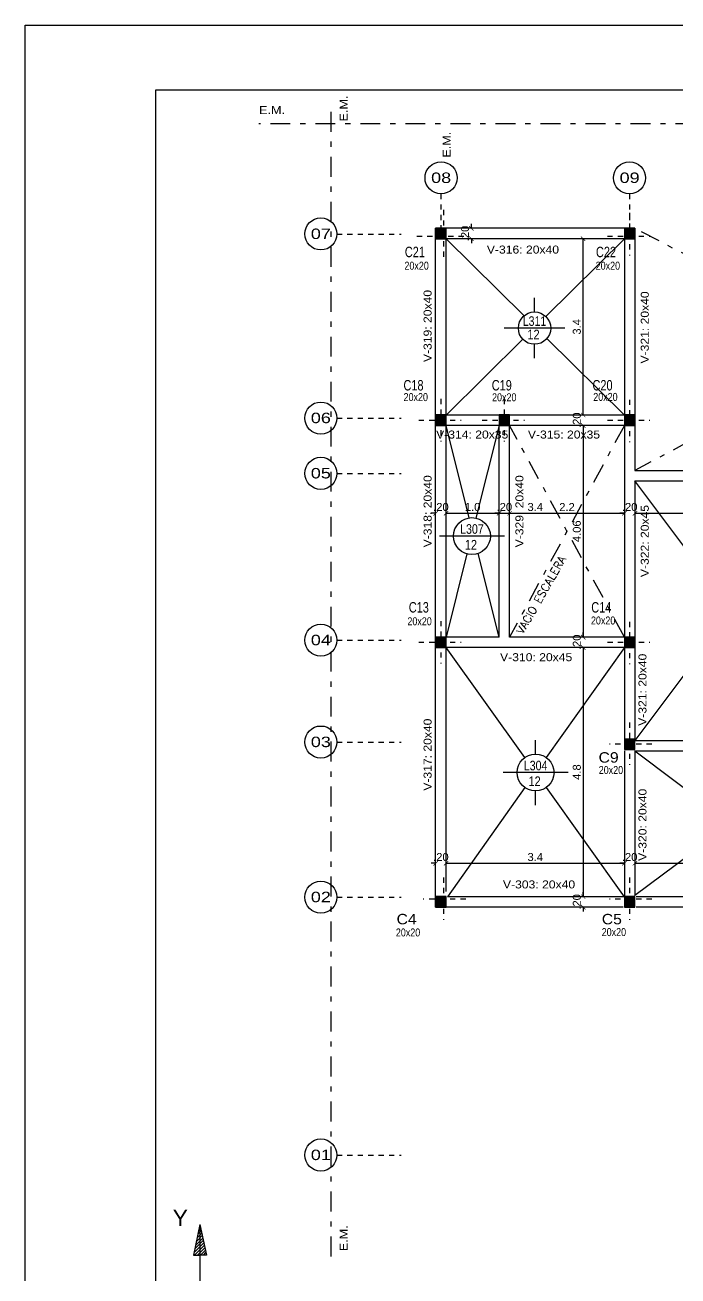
# Model space of a CAD drawing. Header units: millimetres. Extents: x 190.8 to 271.9, y 200.6 to 238.1.
# Drawn here: x 190.81 to 203.31, y 214.15 to 238.12 of the extents above; entities that cross this region are included whole.
import ezdxf
from ezdxf.enums import TextEntityAlignment as Align

# ---------------------------------------------------------------- set-up
doc = ezdxf.new("R2010")
doc.units = ezdxf.units.MM
doc.linetypes.add('DASHDOT', pattern=[25.4, 12.7, -6.35, 0, -6.35])
doc.linetypes.add('DASHDOT2', pattern=[0.5, 0.25, -0.125, 0, -0.125])
for name, color, linetype in [('Baja', 2, 'Continuous'), ('COLUMNA RECT', 3, 'Continuous'), ('COLUMNA REF', 3, 'Continuous'), ('COLUMNAS EJES', 1, 'Continuous'), ('Cotas', 7, 'Continuous'), ('Ejes', 8, 'Continuous'), ('Pórticos', 3, 'Continuous'), ('Recuadro', 1, 'Continuous'), ('Textos', 2, 'Continuous'), ('VIG_DIMEN', 3, 'Continuous'), ('VIGAS', 5, 'Continuous')]:
    doc.layers.add(name, color=color, linetype=linetype)
doc.styles.add('ROMANS', font='romans')
doc.styles.get("Standard").update_dxf_attribs({"font": 'ARIAL.TTF'})
doc.dimstyles.get("Standard").update_dxf_attribs({"dimscale": 0.85, "dimtxt": 0.18, "dimasz": 0.1, "dimexe": 0.1, "dimexo": 0.06, "dimgap": 0.05, "dimtad": 1, "dimzin": 4, "dimdsep": 46, "dimtxsty": 'Standard', "dimblk1": 'ARCHTICK', "dimblk2": 'ARCHTICK', "dimsah": 1, "dimcen": 0.1, "dimse1": 1, "dimse2": 1, "dimclrd": 8, "dimclre": 8, "dimclrt": 1, "dimadec": 0, "dimazin": 1, "dimtfac": 1, "dimtix": 1, "dimtofl": 0, "dimtmove": 2, "dimatfit": 3, "dimldrblk": 'ARCHTICK', "dimfxl": 0, "dimtolj": 1, "dimtzin": 4, "dimarcsym": 0})

# ---------------------------------------------------------------- blocks, each defined once
blk = doc.blocks.new('_ARCHTICK')
at = {"color": 0, "linetype": 'ByBlock', "const_width": 0.15}
blk.add_lwpolyline([(-0.5, -0.5), (0.5, 0.5)], dxfattribs=at)
blk = doc.blocks.new('*D100')
at = {"layer": 'Cotas', "color": 8, "linetype": 'Continuous', "lineweight": -2, "ltscale": 0.1}
for p, q in [((198.667, 228.765), (198.582, 228.765)), ((198.867, 228.765), (198.952, 228.765))]:
    blk.add_line(p, q, dxfattribs=at)
at = {"layer": 'DEFPOINTS', "color": 0, "linetype": 'Continuous', "ltscale": 0.1}
for p in [(198.667, 228.765), (198.867, 228.765), (198.867, 228.765)]:
    blk.add_point(p, dxfattribs=at)
at = {"layer": 'Cotas', "color": 8, "linetype": 'Continuous', "lineweight": -2, "ltscale": 0.1, "xscale": 0.085, "yscale": 0.085, "zscale": 0.085}
blk.add_blockref('_ARCHTICK', (198.667, 228.765), dxfattribs=at)
at = {"layer": 'Cotas', "color": 8, "linetype": 'Continuous', "lineweight": -2, "ltscale": 0.1, "xscale": 0.085, "yscale": 0.085, "zscale": 0.085, "rotation": 180}
blk.add_blockref('_ARCHTICK', (198.867, 228.765), dxfattribs=at)
at = {"layer": 'Cotas', "color": 1, "linetype": 'Continuous', "ltscale": 0.1, "insert": (198.767, 228.885), "char_height": 0.153, "attachment_point": 5}
blk.add_mtext('\\A1;.20', dxfattribs=at)
blk = doc.blocks.new('*D101')
at = {"layer": 'Cotas', "color": 8, "lineweight": -2}
for p, q in [((202.281, 228.765), (202.196, 228.765)), ((202.481, 228.765), (202.566, 228.765))]:
    blk.add_line(p, q, dxfattribs=at)
at = {"layer": 'DEFPOINTS', "color": 0}
for p in [(202.281, 228.765), (202.481, 228.765), (202.481, 228.765)]:
    blk.add_point(p, dxfattribs=at)
at = {"layer": 'Cotas', "color": 8, "lineweight": -2, "xscale": 0.085, "yscale": 0.085, "zscale": 0.085}
blk.add_blockref('_ARCHTICK', (202.281, 228.765), dxfattribs=at)
at = {"layer": 'Cotas', "color": 8, "lineweight": -2, "xscale": 0.085, "yscale": 0.085, "zscale": 0.085, "rotation": 180}
blk.add_blockref('_ARCHTICK', (202.481, 228.765), dxfattribs=at)
at = {"layer": 'Cotas', "color": 1, "insert": (202.381, 228.885), "char_height": 0.153, "attachment_point": 5}
blk.add_mtext('\\A1;.20', dxfattribs=at)
blk = doc.blocks.new('*D102')
at = {"layer": 'Cotas', "color": 8, "lineweight": -2}
blk.add_line((202.481, 228.765), (206.201, 228.765), dxfattribs=at)
at = {"layer": 'DEFPOINTS', "color": 0}
for p in [(202.481, 228.765), (206.201, 228.765), (206.201, 228.765)]:
    blk.add_point(p, dxfattribs=at)
at = {"layer": 'Cotas', "color": 8, "lineweight": -2, "xscale": 0.085, "yscale": 0.085, "zscale": 0.085, "rotation": 180}
blk.add_blockref('_ARCHTICK', (202.481, 228.765), dxfattribs=at)
at = {"layer": 'Cotas', "color": 8, "lineweight": -2, "xscale": 0.085, "yscale": 0.085, "zscale": 0.085}
blk.add_blockref('_ARCHTICK', (206.201, 228.765), dxfattribs=at)
at = {"layer": 'Cotas', "color": 1, "insert": (204.341, 228.885), "char_height": 0.153, "attachment_point": 5}
blk.add_mtext('\\A1;3.7', dxfattribs=at)
blk = doc.blocks.new('*D106')
at = {"layer": 'Cotas', "color": 8, "lineweight": -2}
for p, q in [((201.491, 230.648), (201.491, 230.733)), ((201.491, 230.448), (201.491, 230.363))]:
    blk.add_line(p, q, dxfattribs=at)
at = {"layer": 'DEFPOINTS', "color": 0}
for p in [(201.491, 230.648), (201.491, 230.648), (201.491, 230.448)]:
    blk.add_point(p, dxfattribs=at)
at = {"layer": 'Cotas', "color": 8, "lineweight": -2, "xscale": 0.085, "yscale": 0.085, "zscale": 0.085}
for p, rotation in [((201.491, 230.648), 270), ((201.491, 230.448), 90)]:
    blk.add_blockref('_ARCHTICK', p, dxfattribs=dict(at, rotation=rotation))
at = {"layer": 'Cotas', "color": 1, "insert": (201.37, 230.548), "char_height": 0.153, "attachment_point": 5, "rotation": 90}
blk.add_mtext('\\A1;.20', dxfattribs=at)
blk = doc.blocks.new('*D107')
at = {"layer": 'Cotas', "color": 8, "lineweight": -2}
blk.add_line((201.491, 230.648), (201.491, 234.026), dxfattribs=at)
at = {"layer": 'DEFPOINTS', "color": 0}
for p in [(201.491, 234.026), (201.491, 234.026), (201.491, 230.648)]:
    blk.add_point(p, dxfattribs=at)
at = {"layer": 'Cotas', "color": 8, "lineweight": -2, "xscale": 0.085, "yscale": 0.085, "zscale": 0.085}
for p, rotation in [((201.491, 234.026), 90), ((201.491, 230.648), 270)]:
    blk.add_blockref('_ARCHTICK', p, dxfattribs=dict(at, rotation=rotation))
at = {"layer": 'Cotas', "color": 1, "insert": (201.37, 232.337), "char_height": 0.153, "attachment_point": 5, "rotation": 90}
blk.add_mtext('\\A1;3.4', dxfattribs=at)
blk = doc.blocks.new('*D108')
at = {"layer": 'Cotas', "color": 8, "lineweight": -2}
for p, q in [((199.35, 234.226), (199.35, 234.311)), ((199.35, 234.026), (199.35, 233.941))]:
    blk.add_line(p, q, dxfattribs=at)
at = {"layer": 'DEFPOINTS', "color": 0}
for p in [(199.35, 234.226), (199.35, 234.226), (199.35, 234.026)]:
    blk.add_point(p, dxfattribs=at)
at = {"layer": 'Cotas', "color": 8, "lineweight": -2, "xscale": 0.085, "yscale": 0.085, "zscale": 0.085}
for p, rotation in [((199.35, 234.226), 270), ((199.35, 234.026), 90)]:
    blk.add_blockref('_ARCHTICK', p, dxfattribs=dict(at, rotation=rotation))
at = {"layer": 'Cotas', "color": 1, "insert": (199.229, 234.126), "char_height": 0.153, "attachment_point": 5, "rotation": 90}
blk.add_mtext('\\A1;.20', dxfattribs=at)
blk = doc.blocks.new('*D94')
at = {"layer": 'DEFPOINTS', "color": 0}
for p in [(201.491, 226.393), (201.491, 226.193), (201.491, 226.193)]:
    blk.add_point(p, dxfattribs=at)
at = {"layer": 'VIGAS', "color": 8, "lineweight": -2}
for p, q in [((201.491, 226.393), (201.491, 226.478)), ((201.491, 226.193), (201.491, 226.108))]:
    blk.add_line(p, q, dxfattribs=at)
at = {"layer": 'VIGAS', "color": 8, "lineweight": -2, "xscale": 0.085, "yscale": 0.085, "zscale": 0.085}
for p, rotation in [((201.491, 226.393), 270), ((201.491, 226.193), 90)]:
    blk.add_blockref('_ARCHTICK', p, dxfattribs=dict(at, rotation=rotation))
at = {"layer": 'VIGAS', "color": 1, "insert": (201.37, 226.293), "char_height": 0.153, "attachment_point": 5, "rotation": 90}
blk.add_mtext('\\A1;.20', dxfattribs=at)
blk = doc.blocks.new('*D95')
at = {"layer": 'Cotas', "color": 8, "lineweight": -2}
blk.add_line((201.491, 226.193), (201.491, 221.419), dxfattribs=at)
at = {"layer": 'DEFPOINTS', "color": 0}
for p in [(201.491, 226.193), (201.491, 221.419), (201.491, 221.419)]:
    blk.add_point(p, dxfattribs=at)
at = {"layer": 'Cotas', "color": 8, "lineweight": -2, "xscale": 0.085, "yscale": 0.085, "zscale": 0.085}
for p, rotation in [((201.491, 226.193), 90), ((201.491, 221.419), 270)]:
    blk.add_blockref('_ARCHTICK', p, dxfattribs=dict(at, rotation=rotation))
at = {"layer": 'Cotas', "color": 1, "insert": (201.37, 223.806), "char_height": 0.153, "attachment_point": 5, "rotation": 90}
blk.add_mtext('\\A1;4.8', dxfattribs=at)
blk = doc.blocks.new('*D96')
at = {"layer": 'DEFPOINTS', "color": 0}
for p in [(201.491, 221.419), (201.491, 221.219), (201.491, 221.219)]:
    blk.add_point(p, dxfattribs=at)
at = {"layer": 'VIGAS', "color": 8, "lineweight": -2}
for p, q in [((201.491, 221.419), (201.491, 221.504)), ((201.491, 221.219), (201.491, 221.134))]:
    blk.add_line(p, q, dxfattribs=at)
at = {"layer": 'VIGAS', "color": 8, "lineweight": -2, "xscale": 0.085, "yscale": 0.085, "zscale": 0.085}
for p, rotation in [((201.491, 221.419), 270), ((201.491, 221.219), 90)]:
    blk.add_blockref('_ARCHTICK', p, dxfattribs=dict(at, rotation=rotation))
at = {"layer": 'VIGAS', "color": 1, "insert": (201.37, 221.319), "char_height": 0.153, "attachment_point": 5, "rotation": 90}
blk.add_mtext('\\A1;.20', dxfattribs=at)
blk = doc.blocks.new('*D97')
at = {"layer": 'Cotas', "color": 8, "lineweight": -2}
blk.add_line((198.867, 228.765), (202.281, 228.765), dxfattribs=at)
at = {"layer": 'DEFPOINTS', "color": 0}
for p in [(198.867, 228.765), (202.281, 228.765), (202.281, 228.765)]:
    blk.add_point(p, dxfattribs=at)
at = {"layer": 'Cotas', "color": 8, "lineweight": -2, "xscale": 0.085, "yscale": 0.085, "zscale": 0.085, "rotation": 180}
blk.add_blockref('_ARCHTICK', (198.867, 228.765), dxfattribs=at)
at = {"layer": 'Cotas', "color": 8, "lineweight": -2, "xscale": 0.085, "yscale": 0.085, "zscale": 0.085}
blk.add_blockref('_ARCHTICK', (202.281, 228.765), dxfattribs=at)
at = {"layer": 'Cotas', "color": 1, "insert": (200.574, 228.885), "char_height": 0.153, "attachment_point": 5}
blk.add_mtext('\\A1;3.4', dxfattribs=at)
blk = doc.blocks.new('*D87')
at = {"layer": 'DEFPOINTS', "color": 0}
for p in [(198.667, 222.058), (198.867, 222.058), (198.867, 222.058)]:
    blk.add_point(p, dxfattribs=at)
at = {"layer": 'Ejes', "color": 8, "lineweight": -2}
for p, q in [((198.667, 222.058), (198.582, 222.058)), ((198.867, 222.058), (198.952, 222.058))]:
    blk.add_line(p, q, dxfattribs=at)
at = {"layer": 'Ejes', "color": 8, "lineweight": -2, "xscale": 0.085, "yscale": 0.085, "zscale": 0.085}
blk.add_blockref('_ARCHTICK', (198.667, 222.058), dxfattribs=at)
at = {"layer": 'Ejes', "color": 8, "lineweight": -2, "xscale": 0.085, "yscale": 0.085, "zscale": 0.085, "rotation": 180}
blk.add_blockref('_ARCHTICK', (198.867, 222.058), dxfattribs=at)
at = {"layer": 'Ejes', "color": 1, "insert": (198.767, 222.178), "char_height": 0.153, "attachment_point": 5}
blk.add_mtext('\\A1;.20', dxfattribs=at)
blk = doc.blocks.new('*D88')
at = {"layer": 'Cotas', "color": 8, "lineweight": -2}
blk.add_line((198.867, 222.058), (202.281, 222.058), dxfattribs=at)
at = {"layer": 'DEFPOINTS', "color": 0}
for p in [(198.867, 222.058), (202.281, 222.058), (202.281, 222.058)]:
    blk.add_point(p, dxfattribs=at)
at = {"layer": 'Cotas', "color": 8, "lineweight": -2, "xscale": 0.085, "yscale": 0.085, "zscale": 0.085, "rotation": 180}
blk.add_blockref('_ARCHTICK', (198.867, 222.058), dxfattribs=at)
at = {"layer": 'Cotas', "color": 8, "lineweight": -2, "xscale": 0.085, "yscale": 0.085, "zscale": 0.085}
blk.add_blockref('_ARCHTICK', (202.281, 222.058), dxfattribs=at)
at = {"layer": 'Cotas', "color": 1, "insert": (200.574, 222.178), "char_height": 0.153, "attachment_point": 5}
blk.add_mtext('\\A1;3.4', dxfattribs=at)
blk = doc.blocks.new('*D89')
at = {"layer": 'DEFPOINTS', "color": 0}
for p in [(202.281, 222.058), (202.481, 222.058), (202.481, 222.058)]:
    blk.add_point(p, dxfattribs=at)
at = {"layer": 'Ejes', "color": 8, "lineweight": -2}
for p, q in [((202.281, 222.058), (202.196, 222.058)), ((202.481, 222.058), (202.566, 222.058))]:
    blk.add_line(p, q, dxfattribs=at)
at = {"layer": 'Ejes', "color": 8, "lineweight": -2, "xscale": 0.085, "yscale": 0.085, "zscale": 0.085}
blk.add_blockref('_ARCHTICK', (202.281, 222.058), dxfattribs=at)
at = {"layer": 'Ejes', "color": 8, "lineweight": -2, "xscale": 0.085, "yscale": 0.085, "zscale": 0.085, "rotation": 180}
blk.add_blockref('_ARCHTICK', (202.481, 222.058), dxfattribs=at)
at = {"layer": 'Ejes', "color": 1, "insert": (202.381, 222.178), "char_height": 0.153, "attachment_point": 5}
blk.add_mtext('\\A1;.20', dxfattribs=at)
blk = doc.blocks.new('*D90')
at = {"layer": 'Cotas', "color": 8, "lineweight": -2}
blk.add_line((202.481, 222.058), (206.201, 222.058), dxfattribs=at)
at = {"layer": 'DEFPOINTS', "color": 0}
for p in [(202.481, 222.058), (206.201, 222.058), (206.201, 222.058)]:
    blk.add_point(p, dxfattribs=at)
at = {"layer": 'Cotas', "color": 8, "lineweight": -2, "xscale": 0.085, "yscale": 0.085, "zscale": 0.085, "rotation": 180}
blk.add_blockref('_ARCHTICK', (202.481, 222.058), dxfattribs=at)
at = {"layer": 'Cotas', "color": 8, "lineweight": -2, "xscale": 0.085, "yscale": 0.085, "zscale": 0.085}
blk.add_blockref('_ARCHTICK', (206.201, 222.058), dxfattribs=at)
at = {"layer": 'Cotas', "color": 1, "insert": (204.341, 222.178), "char_height": 0.153, "attachment_point": 5}
blk.add_mtext('\\A1;3.7', dxfattribs=at)
blk = doc.blocks.new('*D116')
at = {"layer": 'DEFPOINTS', "color": 0}
for p in [(201.491, 230.448), (201.491, 226.393), (201.491, 226.393)]:
    blk.add_point(p, dxfattribs=at)
at = {"layer": 'Ejes', "color": 8, "lineweight": -2}
blk.add_line((201.491, 230.448), (201.491, 226.393), dxfattribs=at)
at = {"layer": 'Ejes', "color": 8, "lineweight": -2, "xscale": 0.085, "yscale": 0.085, "zscale": 0.085}
for p, rotation in [((201.491, 230.448), 90), ((201.491, 226.393), 270)]:
    blk.add_blockref('_ARCHTICK', p, dxfattribs=dict(at, rotation=rotation))
at = {"layer": 'Ejes', "color": 1, "insert": (201.37, 228.421), "char_height": 0.153, "attachment_point": 5, "rotation": 90}
blk.add_mtext('\\A1;4.06', dxfattribs=at)
blk = doc.blocks.new('*D131')
at = {"layer": 'Cotas', "color": 8, "linetype": 'Continuous', "lineweight": -2, "ltscale": 0.1}
for p, q in [((198.668, 228.765), (198.583, 228.765)), ((198.868, 228.765), (198.953, 228.765))]:
    blk.add_line(p, q, dxfattribs=at)
at = {"layer": 'DEFPOINTS', "color": 0, "linetype": 'Continuous', "ltscale": 0.1}
for p in [(198.668, 228.765), (198.868, 228.765), (198.868, 228.765)]:
    blk.add_point(p, dxfattribs=at)
at = {"layer": 'Cotas', "color": 8, "linetype": 'Continuous', "lineweight": -2, "ltscale": 0.1, "xscale": 0.085, "yscale": 0.085, "zscale": 0.085}
blk.add_blockref('_ARCHTICK', (198.668, 228.765), dxfattribs=at)
at = {"layer": 'Cotas', "color": 8, "linetype": 'Continuous', "lineweight": -2, "ltscale": 0.1, "xscale": 0.085, "yscale": 0.085, "zscale": 0.085, "rotation": 180}
blk.add_blockref('_ARCHTICK', (198.868, 228.765), dxfattribs=at)
at = {"layer": 'Cotas', "color": 1, "linetype": 'Continuous', "ltscale": 0.1, "insert": (198.768, 228.885), "char_height": 0.153, "attachment_point": 5}
blk.add_mtext('\\A1;.20', dxfattribs=at)
blk = doc.blocks.new('*D132')
at = {"layer": 'Cotas', "color": 8, "lineweight": -2}
blk.add_line((198.868, 228.765), (199.882, 228.765), dxfattribs=at)
at = {"layer": 'DEFPOINTS', "color": 0}
for p in [(198.868, 228.765), (199.882, 228.765), (199.882, 228.765)]:
    blk.add_point(p, dxfattribs=at)
at = {"layer": 'Cotas', "color": 8, "lineweight": -2, "xscale": 0.085, "yscale": 0.085, "zscale": 0.085, "rotation": 180}
blk.add_blockref('_ARCHTICK', (198.868, 228.765), dxfattribs=at)
at = {"layer": 'Cotas', "color": 8, "lineweight": -2, "xscale": 0.085, "yscale": 0.085, "zscale": 0.085}
blk.add_blockref('_ARCHTICK', (199.882, 228.765), dxfattribs=at)
at = {"layer": 'Cotas', "color": 1, "insert": (199.375, 228.885), "char_height": 0.153, "attachment_point": 5}
blk.add_mtext('\\A1;1.0', dxfattribs=at)
blk = doc.blocks.new('*D133')
at = {"layer": 'Cotas', "color": 8, "lineweight": -2}
for p, q in [((202.282, 228.765), (202.197, 228.765)), ((202.482, 228.765), (202.567, 228.765))]:
    blk.add_line(p, q, dxfattribs=at)
at = {"layer": 'DEFPOINTS', "color": 0}
for p in [(202.282, 228.765), (202.482, 228.765), (202.482, 228.765)]:
    blk.add_point(p, dxfattribs=at)
at = {"layer": 'Cotas', "color": 8, "lineweight": -2, "xscale": 0.085, "yscale": 0.085, "zscale": 0.085}
blk.add_blockref('_ARCHTICK', (202.282, 228.765), dxfattribs=at)
at = {"layer": 'Cotas', "color": 8, "lineweight": -2, "xscale": 0.085, "yscale": 0.085, "zscale": 0.085, "rotation": 180}
blk.add_blockref('_ARCHTICK', (202.482, 228.765), dxfattribs=at)
at = {"layer": 'Cotas', "color": 1, "insert": (202.382, 228.885), "char_height": 0.153, "attachment_point": 5}
blk.add_mtext('\\A1;.20', dxfattribs=at)
blk = doc.blocks.new('*D135')
at = {"layer": 'DEFPOINTS', "color": 0}
for p in [(199.882, 228.765), (200.082, 228.765), (200.082, 228.765)]:
    blk.add_point(p, dxfattribs=at)
at = {"layer": 'VIGAS', "color": 8, "lineweight": -2}
for p, q in [((199.882, 228.765), (199.797, 228.765)), ((200.082, 228.765), (200.167, 228.765))]:
    blk.add_line(p, q, dxfattribs=at)
at = {"layer": 'VIGAS', "color": 8, "lineweight": -2, "xscale": 0.085, "yscale": 0.085, "zscale": 0.085}
blk.add_blockref('_ARCHTICK', (199.882, 228.765), dxfattribs=at)
at = {"layer": 'VIGAS', "color": 8, "lineweight": -2, "xscale": 0.085, "yscale": 0.085, "zscale": 0.085, "rotation": 180}
blk.add_blockref('_ARCHTICK', (200.082, 228.765), dxfattribs=at)
at = {"layer": 'VIGAS', "color": 1, "insert": (199.982, 228.885), "char_height": 0.153, "attachment_point": 5}
blk.add_mtext('\\A1;.20', dxfattribs=at)
blk = doc.blocks.new('*D136')
at = {"layer": 'Cotas', "color": 8, "lineweight": -2}
blk.add_line((200.082, 228.765), (202.282, 228.765), dxfattribs=at)
at = {"layer": 'DEFPOINTS', "color": 0}
for p in [(200.082, 228.765), (202.282, 228.765), (202.282, 228.765)]:
    blk.add_point(p, dxfattribs=at)
at = {"layer": 'Cotas', "color": 8, "lineweight": -2, "xscale": 0.085, "yscale": 0.085, "zscale": 0.085, "rotation": 180}
blk.add_blockref('_ARCHTICK', (200.082, 228.765), dxfattribs=at)
at = {"layer": 'Cotas', "color": 8, "lineweight": -2, "xscale": 0.085, "yscale": 0.085, "zscale": 0.085}
blk.add_blockref('_ARCHTICK', (202.282, 228.765), dxfattribs=at)
at = {"layer": 'Cotas', "color": 1, "insert": (201.182, 228.884), "char_height": 0.153, "attachment_point": 5}
blk.add_mtext('\\A1;2.2', dxfattribs=at)

msp = doc.modelspace()

# ---------------------------------------------------------------- hatches: boundary and pattern name
at = {"layer": 'Baja'}
h = msp.add_hatch(dxfattribs=at)
h.set_pattern_fill('ANSI31', color=256, scale=0.0125, style=0)
h.set_pattern_definition([(45, (64.239325, -73.704956), (-0.028063289, 0.028063289), [])])
h.paths.add_polyline_path([(194.155, 215.137), (194.278, 214.553), (194.155, 214.553), (194.033, 214.553)])
at = {"layer": 'COLUMNAS EJES'}
for points in [[(198.868, 234.226), (198.667, 234.226), (198.667, 234.025), (198.868, 234.025)], [(202.481, 234.226), (202.28, 234.226), (202.28, 234.025), (202.481, 234.025)], [(198.868, 230.649), (198.667, 230.649), (198.667, 230.448), (198.868, 230.448)], [(200.082, 230.649), (199.881, 230.649), (199.881, 230.448), (200.082, 230.448)], [(202.482, 230.648), (202.281, 230.648), (202.281, 230.447), (202.482, 230.447)], [(198.868, 226.394), (198.667, 226.394), (198.667, 226.193), (198.868, 226.193)], [(202.482, 226.394), (202.281, 226.394), (202.281, 226.193), (202.482, 226.193)], [(202.482, 224.439), (202.281, 224.439), (202.281, 224.238), (202.482, 224.238)], [(198.868, 221.42), (198.667, 221.42), (198.667, 221.219), (198.868, 221.219)], [(202.482, 221.42), (202.281, 221.42), (202.281, 221.219), (202.482, 221.219)]]:
    msp.add_hatch(color=256, dxfattribs=at).paths.add_polyline_path(points)

# ---------------------------------------------------------------- linework, layer by layer
at = {"color": 6}
for points in [[(214.556, 236.87), (193.306, 236.87)], [(193.306, 236.87), (193.306, 204.643)]]:
    msp.add_lwpolyline(points, dxfattribs=at)
at = {"layer": 'Baja'}
for points in [[(194.155, 215.137), (194.033, 214.553), (194.155, 214.553)], [(194.155, 215.137), (194.278, 214.553), (194.155, 214.553)], [(194.155, 215.137), (194.155, 212.241), (197.243, 212.241)]]:
    msp.add_lwpolyline(points, dxfattribs=at)
at = {"layer": 'COLUMNA RECT'}
for points in [[(198.868, 234.226), (198.667, 234.226), (198.667, 234.025), (198.868, 234.025)], [(202.481, 234.226), (202.28, 234.226), (202.28, 234.025), (202.481, 234.025)], [(198.868, 230.649), (198.667, 230.649), (198.667, 230.448), (198.868, 230.448)], [(200.082, 230.649), (199.881, 230.649), (199.881, 230.448), (200.082, 230.448)], [(202.482, 230.649), (202.281, 230.649), (202.281, 230.448), (202.482, 230.448)], [(198.868, 226.394), (198.667, 226.394), (198.667, 226.193), (198.868, 226.193)], [(202.482, 226.394), (202.281, 226.394), (202.281, 226.193), (202.482, 226.193)], [(202.482, 224.439), (202.281, 224.439), (202.281, 224.238), (202.482, 224.238)], [(198.868, 221.42), (198.667, 221.42), (198.667, 221.219), (198.868, 221.219)], [(202.482, 221.42), (202.281, 221.42), (202.281, 221.219), (202.482, 221.219)]]:
    msp.add_lwpolyline(points, close=True, dxfattribs=at)
at = {"layer": 'COLUMNAS EJES', "linetype": 'DASHDOT2', "ltscale": 0.3}
for p, q in [((198.768, 234.884), (198.768, 234.226)), ((198.768, 234.884), (198.768, 234.226)), ((202.381, 234.884), (202.381, 234.226)), ((202.381, 234.884), (202.381, 234.226)), ((198.817, 234.578), (198.817, 233.603)), ((202.381, 234.519), (202.381, 233.707)), ((196.774, 234.115), (198.006, 234.115)), ((196.774, 234.115), (198.006, 234.115)), ((198.307, 234.076), (199.282, 234.076)), ((201.955, 234.076), (202.768, 234.076)), ((198.767, 230.955), (198.767, 230.142)), ((199.981, 230.955), (199.981, 230.142)), ((202.381, 230.941), (202.381, 230.129)), ((196.774, 230.587), (198.006, 230.587)), ((196.774, 230.587), (198.006, 230.587)), ((198.342, 230.548), (199.155, 230.548)), ((199.556, 230.548), (200.368, 230.548)), ((201.956, 230.548), (202.768, 230.548)), ((196.774, 229.528), (198.006, 229.528)), ((196.774, 229.528), (198.006, 229.528)), ((198.767, 226.7), (198.767, 225.887)), ((202.381, 226.686), (202.381, 225.874)), ((196.774, 226.332), (198.006, 226.332)), ((196.774, 226.332), (198.006, 226.332)), ((198.342, 226.293), (199.155, 226.293)), ((201.956, 226.293), (202.768, 226.293)), ((202.381, 224.757), (202.381, 223.944)), ((196.774, 224.38), (198.006, 224.38)), ((196.774, 224.38), (198.006, 224.38)), ((202.806, 224.339), (201.994, 224.339)), ((198.817, 221.787), (198.817, 220.974)), ((202.381, 221.787), (202.381, 220.974)), ((202.381, 221.787), (202.381, 220.974)), ((196.774, 221.408), (198.006, 221.408)), ((196.774, 221.408), (198.006, 221.408)), ((199.242, 221.369), (198.43, 221.369)), ((202.806, 221.369), (201.994, 221.369)), ((202.806, 221.369), (201.994, 221.369)), ((196.774, 216.467), (198.006, 216.467)), ((196.774, 216.467), (198.006, 216.467))]:
    msp.add_line(p, q, dxfattribs=at)
at = {"layer": 'Ejes', "linetype": 'DASHDOT', "ltscale": 0.03}
for p, q in [((211.147, 234.226), (202.481, 229.585)), ((211.347, 229.585), (202.481, 234.226)), ((202.282, 230.448), (200.082, 226.393)), ((202.282, 226.393), (200.082, 230.448))]:
    msp.add_line(p, q, dxfattribs=at)
at = {"layer": 'Ejes', "linetype": 'Continuous', "ltscale": 0.1}
for p, q in [((200.359, 232.55), (198.867, 234.026)), ((202.281, 234.026), (200.775, 232.536)), ((200.335, 232.101), (198.867, 230.648)), ((202.281, 230.648), (200.798, 232.116)), ((199.311, 228.678), (198.868, 230.448)), ((199.882, 230.448), (199.438, 228.673)), ((204.131, 227.18), (202.481, 229.385)), ((199.267, 227.989), (198.868, 226.393)), ((199.882, 226.393), (199.481, 227.996)), ((204.142, 226.633), (202.481, 224.414)), ((200.58, 224.15), (200.58, 224.42)), ((201.203, 223.797), (199.958, 223.797)), ((200.58, 223.174), (200.58, 223.444))]:
    msp.add_line(p, q, dxfattribs=at)
at = {"layer": 'Ejes'}
for p, q in [((200.56, 232.623), (200.56, 232.893)), ((201.139, 232.313), (199.98, 232.313)), ((200.56, 231.735), (200.56, 232.005)), ((199.984, 228.328), (198.739, 228.328))]:
    msp.add_line(p, q, dxfattribs=at)
at = {"layer": 'Ejes', "linetype": 'DASHDOT', "ltscale": 0.03}
for points in [[(196.667, 214.526), (196.667, 236.612)], [(213.985, 236.226), (195.283, 236.226)]]:
    msp.add_lwpolyline(points, dxfattribs=at)
at = {"layer": 'Ejes'}
for points in [[(200.375, 224.084), (198.867, 226.193)], [(202.281, 226.193), (200.785, 224.085)], [(202.481, 224.214), (204.051, 223.034)], [(200.376, 223.51), (198.892, 221.419)], [(202.281, 221.419), (200.786, 223.51)], [(204.05, 222.612), (202.481, 221.444)]]:
    msp.add_lwpolyline(points, dxfattribs=at)
for centre, radius in [((200.56, 232.313), 0.31), ((199.362, 228.328), 0.353)]:
    msp.add_circle(centre, radius, dxfattribs=at)
at = {"layer": 'Ejes', "linetype": 'Continuous', "ltscale": 0.1}
msp.add_circle((200.58, 223.797), 0.353, dxfattribs=at)
at = {"layer": 'Pórticos', "linetype": 'Continuous', "ltscale": 0.1}
for centre in [(198.77, 235.191), (202.379, 235.191), (196.468, 234.117), (196.468, 230.589), (196.468, 229.53), (196.468, 226.334), (196.468, 224.382), (196.468, 221.41), (196.468, 216.469)]:
    msp.add_circle(centre, 0.307, dxfattribs=at)
at = {"layer": 'Recuadro'}
for p, q in [((190.806, 238.12), (215.806, 238.12)), ((190.806, 203.393), (190.806, 238.12))]:
    msp.add_line(p, q, dxfattribs=at)
at = {"layer": 'VIGAS', "linetype": 'Continuous', "ltscale": 0.1}
for p, q in [((202.481, 234.226), (198.667, 234.226)), ((198.667, 221.219), (198.667, 234.226)), ((202.481, 234.226), (202.481, 229.585)), ((202.281, 234.026), (198.867, 234.026)), ((198.867, 230.648), (198.867, 234.026)), ((202.281, 234.026), (202.281, 230.648)), ((198.867, 226.393), (198.867, 230.448)), ((202.281, 230.448), (202.281, 226.393)), ((202.481, 229.585), (206.201, 229.585)), ((202.481, 229.385), (202.481, 224.414)), ((202.481, 229.385), (206.201, 229.385)), ((198.867, 221.519), (198.867, 226.193)), ((202.281, 226.193), (202.281, 224.414)), ((202.481, 224.414), (208.674, 224.414)), ((202.481, 224.214), (208.674, 224.214))]:
    msp.add_line(p, q, dxfattribs=at)
at = {"layer": 'VIGAS', "linetype": 'Continuous'}
for p, q in [((202.281, 230.648), (198.867, 230.648)), ((199.881, 230.448), (198.867, 230.448)), ((199.882, 230.448), (198.868, 230.448)), ((199.882, 226.393), (199.882, 230.448)), ((202.281, 230.448), (200.081, 230.448)), ((200.082, 226.393), (200.082, 230.448)), ((199.882, 226.393), (198.868, 226.393)), ((202.282, 226.393), (200.082, 226.393)), ((202.281, 226.193), (198.867, 226.193))]:
    msp.add_line(p, q, dxfattribs=at)
at = {"layer": 'VIGAS', "linetype": 'Continuous', "ltscale": 0.1}
for points in [[(202.281, 224.214), (202.281, 221.419)], [(202.481, 224.214), (202.481, 221.444)], [(202.281, 221.419), (198.892, 221.419)], [(206.201, 221.419), (202.506, 221.419)], [(202.256, 221.219), (198.667, 221.219)], [(206.201, 221.219), (202.506, 221.219)]]:
    msp.add_lwpolyline(points, dxfattribs=at)

# ---------------------------------------------------------------- texts
at = {"layer": 'Baja', "insert": (193.633, 215.421), "char_height": 0.312, "width": 0.71262, "attachment_point": 1}
msp.add_mtext('Y', dxfattribs=at)
at = {"layer": 'COLUMNA REF'}
for s, width, p, p2 in [('C21', 0.749194, (198.077, 233.672), (198.461, 233.672)), ('C22', 0.749194, (201.736, 233.672), (202.12, 233.672)), ('C18', 0.749194, (198.051, 231.118), (198.435, 231.118)), ('C19', 0.749194, (199.741, 231.118), (200.125, 231.118)), ('C20', 0.749194, (201.67, 231.118), (202.054, 231.118)), ('C13', 0.749194, (198.153, 226.863), (198.537, 226.863)), ('C14', 0.749194, (201.646, 226.863), (202.03, 226.863)), ('C9', 1.075141, (201.786, 223.987), (202.17, 223.987)), ('C4', 1.075141, (197.919, 220.889), (198.303, 220.889)), ('C5', 1.075141, (201.848, 220.889), (202.232, 220.889))]:
    msp.add_text(s, height=0.2, dxfattribs=dict(at, width=width)).set_placement(p, p2, align=Align.FIT)
at = {"layer": 'Cotas', "width": 0.8}
for p in [(198.069, 233.432), (201.731, 233.432), (198.053, 230.915), (199.747, 230.911), (201.684, 230.918), (198.126, 226.619), (201.64, 226.634), (201.789, 223.769), (197.905, 220.657), (201.846, 220.664)]:
    msp.add_text('20x20', height=0.1533, dxfattribs=at).set_placement(p)
at = {"layer": 'Pórticos', "linetype": 'Continuous', "ltscale": 0.1, "width": 1.23561}
for s, p, p2 in [('08', (198.58, 235.094), (198.964, 235.094)), ('09', (202.188, 235.094), (202.572, 235.094)), ('07', (196.277, 234.02), (196.661, 234.02)), ('06', (196.277, 230.492), (196.661, 230.492)), ('05', (196.277, 229.433), (196.661, 229.433)), ('04', (196.277, 226.237), (196.661, 226.237)), ('03', (196.277, 224.285), (196.661, 224.285)), ('02', (196.277, 221.313), (196.661, 221.313)), ('01', (196.277, 216.372), (196.661, 216.372))]:
    msp.add_text(s, height=0.2, dxfattribs=at).set_placement(p, p2, align=Align.FIT)
at = {"layer": 'Textos'}
for s, width, p, p2 in [('L311', 0.793414, (200.333, 232.356), (200.786, 232.356)), ('12', 0.813074, (200.424, 232.099), (200.657, 232.099)), ('L307', 0.793414, (199.135, 228.372), (199.588, 228.372)), ('12', 0.813074, (199.226, 228.07), (199.459, 228.07)), ('L304', 0.793414, (200.354, 223.84), (200.807, 223.84)), ('12', 0.813074, (200.445, 223.539), (200.677, 223.539))]:
    msp.add_text(s, height=0.184, dxfattribs=dict(at, width=width)).set_placement(p, p2, align=Align.FIT)
at = {"layer": 'VIG_DIMEN'}
for s, width, p, p2 in [('E.M.', 1.130443, (196.983, 236.272), (196.983, 236.77)), ('E.M.', 1.130443, (198.954, 235.578), (198.954, 236.076)), ('V-319: 20x40', 1.08479, (198.589, 231.662), (198.589, 233.044)), ('V-321: 20x40', 1.08479, (202.747, 231.635), (202.747, 233.017)), ('V-318: 20x40', 1.08479, (198.589, 228.112), (198.589, 229.494)), ('V-329: 20x40', 1.08479, (200.347, 228.112), (200.347, 229.494)), ('V-322: 20x45', 1.08479, (202.747, 227.542), (202.747, 228.924)), ('V-321: 20x40', 1.08479, (202.703, 224.693), (202.703, 226.075)), ('V-317: 20x40', 1.08479, (198.589, 223.449), (198.589, 224.831)), ('V-320: 20x40', 1.08479, (202.703, 222.105), (202.703, 223.487)), ('E.M.', 1.130443, (196.983, 214.626), (196.983, 215.123))]:
    msp.add_text(s, height=0.1533, rotation=90, dxfattribs=dict(at, width=width)).set_placement(p, p2, align=Align.FIT)
for s, width, p, p2 in [('E.M.', 1.130443, (195.287, 236.414), (195.784, 236.414)), ('V-316: 20x40', 1.08479, (199.647, 233.741), (201.029, 233.741)), ('V-314: 20x35', 1.08479, (198.676, 230.197), (200.058, 230.197)), ('V-315: 20x35', 1.08479, (200.433, 230.197), (201.815, 230.197)), ('V-310: 20x45', 1.08479, (199.9, 225.931), (201.282, 225.931)), ('V-303: 20x40', 1.08479, (199.955, 221.577), (201.337, 221.577))]:
    msp.add_text(s, height=0.1533, dxfattribs=dict(at, width=width)).set_placement(p, p2, align=Align.FIT)
at = {"layer": 'VIG_DIMEN', "style": 'ROMANS'}
msp.add_text('VACIO ESCALERA', height=0.1533, rotation=60.2479, dxfattribs=at).set_placement((200.335, 226.433))

# ---------------------------------------------------------------- dimensions: what is measured, and where the dimension line sits
at = {"layer": 'Cotas'}
for base, p1, p2, angle, picture, middle in [((199.35, 234.226), (199.35, 234.026), (199.35, 234.226), 90, '*D108', (199.229, 234.126)), ((201.491, 230.648), (201.491, 230.448), (201.491, 230.648), 90, '*D106', (201.37, 230.548)), ((202.481, 228.765), (202.281, 228.765), (202.481, 228.765), 180, '*D101', (202.381, 228.885)), ((202.482, 228.765), (202.282, 228.765), (202.482, 228.765), 180, '*D133', (202.382, 228.885))]:
    dim = msp.add_linear_dim(base=base, p1=p1, p2=p2, angle=angle, dimstyle='Standard', dxfattribs=at)
    dim.commit()
    dim.dimension.update_dxf_attribs({"geometry": picture, "text_midpoint": middle})
for base, p1, p2, angle, picture, middle in [((201.491, 234.026), (201.491, 230.648), (201.491, 234.026), 90, '*D107', (201.37, 232.337)), ((199.882, 228.765), (198.868, 228.765), (199.882, 228.765), 180, '*D132', (199.375, 228.885)), ((206.201, 228.765), (202.481, 228.765), (206.201, 228.765), 180, '*D102', (204.341, 228.885)), ((201.491, 221.419), (201.491, 226.193), (201.491, 221.419), 90, '*D95', (201.37, 223.806))]:
    dim = msp.add_linear_dim(base=base, p1=p1, p2=p2, angle=angle, dimstyle='Standard', override={"dimdec": 1}, dxfattribs=at)
    dim.commit()
    dim.dimension.update_dxf_attribs({"geometry": picture, "text_midpoint": middle})
at = {"layer": 'Cotas', "linetype": 'Continuous', "ltscale": 0.1}
for base, p1, p2, picture, middle in [((198.867, 228.765), (198.667, 228.765), (198.867, 228.765), '*D100', (198.767, 228.885)), ((198.868, 228.765), (198.668, 228.765), (198.868, 228.765), '*D131', (198.768, 228.885))]:
    dim = msp.add_linear_dim(base=base, p1=p1, p2=p2, angle=180, dimstyle='Standard', dxfattribs=at)
    dim.commit()
    dim.dimension.update_dxf_attribs({"geometry": picture, "text_midpoint": middle})
at = {"layer": 'Cotas'}
for base, p1, p2, picture, middle in [((202.281, 228.765), (198.867, 228.765), (202.281, 228.765), '*D97', (200.574, 228.885)), ((202.282, 228.765), (200.082, 228.765), (202.282, 228.765), '*D136', (201.182, 228.884)), ((202.281, 222.058), (198.867, 222.058), (202.281, 222.058), '*D88', (200.574, 222.178)), ((206.201, 222.058), (202.481, 222.058), (206.201, 222.058), '*D90', (204.341, 222.178))]:
    dim = msp.add_linear_dim(base=base, p1=p1, p2=p2, dimstyle='Standard', override={"dimdec": 1}, dxfattribs=at)
    dim.commit()
    dim.dimension.update_dxf_attribs({"geometry": picture, "text_midpoint": middle})
at = {"layer": 'Ejes'}
dim = msp.add_linear_dim(base=(201.490967, 226.393192), p1=(201.490965, 230.448194), p2=(201.490965, 226.393192), angle=90, dimstyle='Standard', dxfattribs=at)
dim.commit()
dim.dimension.update_dxf_attribs({"geometry": '*D116', "text_midpoint": (201.370349, 228.420693)})
for base, p1, p2, picture, middle in [((198.867, 222.058), (198.667, 222.058), (198.867, 222.058), '*D87', (198.767, 222.178)), ((202.481, 222.058), (202.281, 222.058), (202.481, 222.058), '*D89', (202.381, 222.178))]:
    dim = msp.add_linear_dim(base=base, p1=p1, p2=p2, dimstyle='Standard', dxfattribs=at)
    dim.commit()
    dim.dimension.update_dxf_attribs({"geometry": picture, "text_midpoint": middle})
at = {"layer": 'VIGAS'}
dim = msp.add_linear_dim(base=(200.082, 228.765), p1=(199.882, 228.765), p2=(200.082, 228.765), dimstyle='Standard', dxfattribs=at)
dim.commit()
dim.dimension.update_dxf_attribs({"geometry": '*D135', "text_midpoint": (199.982, 228.885)})
for base, p1, p2, picture, middle in [((201.491, 226.193), (201.491, 226.393), (201.491, 226.193), '*D94', (201.37, 226.293)), ((201.491, 221.219), (201.491, 221.419), (201.491, 221.219), '*D96', (201.37, 221.319))]:
    dim = msp.add_linear_dim(base=base, p1=p1, p2=p2, angle=90, dimstyle='Standard', dxfattribs=at)
    dim.commit()
    dim.dimension.update_dxf_attribs({"geometry": picture, "text_midpoint": middle})

doc.saveas('drawing.dxf')
